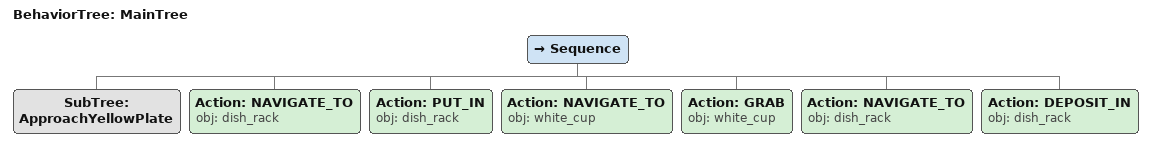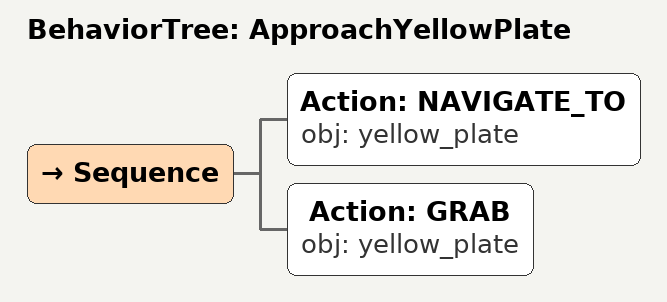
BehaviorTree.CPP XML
<root main_tree_to_execute="MainTree">
  <BehaviorTree ID="MainTree">
    <Sequence>
      <!-- Execute subtree ApproachYellowPlate -->
      <SubTree ID="ApproachYellowPlate" />
      <!-- Navigate to dish_rack -->
      <Action ID="NAVIGATE_TO" obj="dish_rack" />
      <!-- Put in dish_rack -->
      <Action ID="PUT_IN" obj="dish_rack" />
      <!-- Navigate to white_cup -->
      <Action ID="NAVIGATE_TO" obj="white_cup" />
      <!-- Grab white_cup -->
      <Action ID="GRAB" obj="white_cup" />
      <!-- Navigate to dish_rack -->
      <Action ID="NAVIGATE_TO" obj="dish_rack" />
      <!-- Deposit in dish_rack -->
      <Action ID="DEPOSIT_IN" obj="dish_rack" />
    </Sequence>
  </BehaviorTree>
  <!-- Subtree definition ApproachYellowPlate -->
  <BehaviorTree ID="ApproachYellowPlate">
    <Sequence>
      <!-- Navigate to yellow_plate -->
      <Action ID="NAVIGATE_TO" obj="yellow_plate" />
      <!-- Grab yellow_plate -->
      <Action ID="GRAB" obj="yellow_plate" />
    </Sequence>
  </BehaviorTree>
</root>
